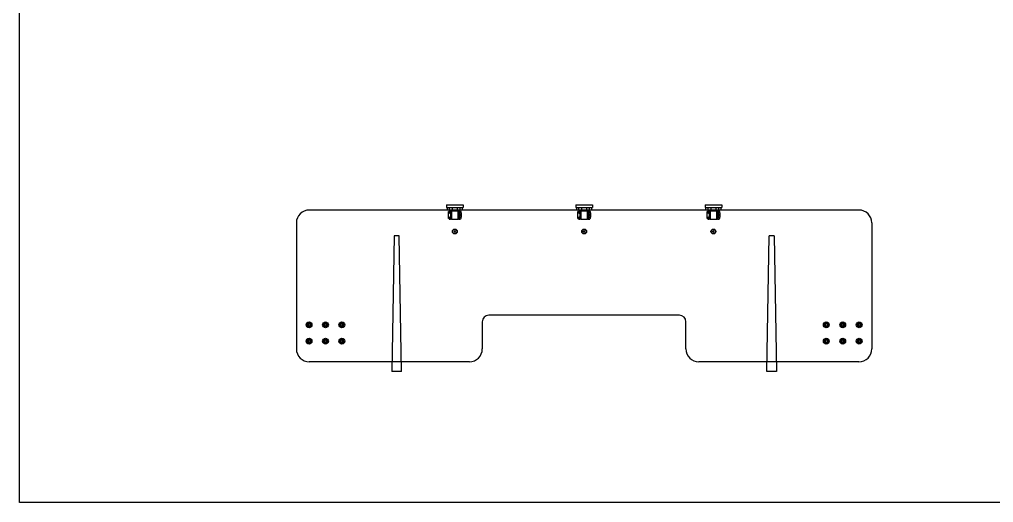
# Model space of a CAD drawing. Header units: millimetres. Extents: x -2 to 238, y 68 to 221.
# Drawn here: x -1.8 to 148.8, y 68.3 to 143.1 of the extents above; entities that cross this region are included whole.
import ezdxf

# ---------------------------------------------------------------- set-up
doc = ezdxf.new("R2010")
doc.units = ezdxf.units.MM
doc.linetypes.add('SLD-Solid', pattern=[0])

msp = doc.modelspace()

# ---------------------------------------------------------------- linework, layer by layer
at = {"color": 7, "linetype": 'SLD-Solid', "lineweight": 25}
for p, q in [((127.992, 113.586), (42.992, 113.586)), ((64.192, 114.386), (66.792, 114.386)), ((64.192, 114.386), (64.192, 113.986)), ((64.192, 113.986), (66.792, 113.986)), ((64.292, 113.986), (64.292, 113.586)), ((64.492, 113.311), (64.492, 113.161)), ((64.492, 113.161), (64.492, 112.461)), ((64.615, 113.19), (64.843, 113.045)), ((64.767, 113.436), (64.617, 113.436)), ((64.692, 113.586), (64.692, 113.986)), ((64.843, 113.195), (64.715, 113.275)), ((64.767, 113.436), (64.842, 113.436)), ((64.842, 113.436), (64.842, 113.195)), ((64.878, 113.436), (64.842, 113.436)), ((64.842, 113.045), (64.842, 112.58)), ((64.843, 113.195), (64.843, 113.045)), ((64.878, 112.186), (64.878, 113.436)), ((64.878, 113.436), (64.977, 113.436)), ((64.977, 113.436), (64.977, 112.186)), ((64.977, 113.436), (66.008, 113.436)), ((65.092, 113.986), (65.092, 113.586)), ((65.892, 113.586), (65.892, 113.986)), ((66.008, 112.186), (66.008, 113.436)), ((66.008, 113.436), (66.106, 113.436)), ((66.106, 113.436), (66.106, 112.186)), ((66.142, 113.436), (66.106, 113.436)), ((66.142, 113.436), (66.142, 113.195)), ((66.142, 113.436), (66.217, 113.436)), ((66.27, 113.275), (66.142, 113.195)), ((66.142, 113.045), (66.142, 113.195)), ((66.142, 113.045), (66.37, 113.19)), ((66.142, 113.045), (66.142, 112.578)), ((66.367, 113.436), (66.217, 113.436)), ((66.292, 113.986), (66.292, 113.586)), ((66.492, 113.161), (66.492, 113.311)), ((66.492, 113.161), (66.492, 112.461)), ((66.692, 113.586), (66.692, 113.986)), ((66.792, 114.386), (66.792, 113.986)), ((84.192, 114.386), (84.192, 113.986)), ((84.192, 114.386), (86.792, 114.386)), ((84.192, 113.986), (86.792, 113.986)), ((84.292, 113.986), (84.292, 113.586)), ((84.492, 113.311), (84.492, 113.161)), ((84.492, 113.161), (84.492, 112.461)), ((84.615, 113.19), (84.843, 113.045)), ((84.767, 113.436), (84.617, 113.436)), ((84.692, 113.586), (84.692, 113.986)), ((84.843, 113.195), (84.715, 113.275)), ((84.767, 113.436), (84.842, 113.436)), ((84.842, 113.436), (84.842, 113.195)), ((84.878, 113.436), (84.842, 113.436)), ((84.842, 113.045), (84.842, 112.58)), ((84.843, 113.195), (84.843, 113.045)), ((84.878, 112.186), (84.878, 113.436)), ((84.878, 113.436), (84.977, 113.436)), ((84.977, 113.436), (84.977, 112.186)), ((84.977, 113.436), (86.008, 113.436)), ((85.092, 113.986), (85.092, 113.586)), ((85.892, 113.586), (85.892, 113.986)), ((86.008, 112.186), (86.008, 113.436)), ((86.008, 113.436), (86.106, 113.436)), ((86.106, 113.436), (86.106, 112.186)), ((86.142, 113.436), (86.106, 113.436)), ((86.142, 113.436), (86.142, 113.195)), ((86.142, 113.436), (86.217, 113.436)), ((86.27, 113.275), (86.142, 113.195)), ((86.142, 113.045), (86.142, 113.195)), ((86.142, 113.045), (86.37, 113.19)), ((86.142, 113.045), (86.142, 112.578)), ((86.367, 113.436), (86.217, 113.436)), ((86.292, 113.986), (86.292, 113.586)), ((86.492, 113.161), (86.492, 113.311)), ((86.492, 113.161), (86.492, 112.461)), ((86.692, 113.586), (86.692, 113.986)), ((86.792, 114.386), (86.792, 113.986)), ((104.192, 114.386), (104.192, 113.986)), ((104.192, 114.386), (106.792, 114.386)), ((104.192, 113.986), (106.792, 113.986)), ((104.292, 113.986), (104.292, 113.586)), ((104.492, 113.311), (104.492, 113.161)), ((104.492, 113.161), (104.492, 112.461)), ((104.615, 113.19), (104.843, 113.045)), ((104.767, 113.436), (104.617, 113.436)), ((104.692, 113.586), (104.692, 113.986)), ((104.843, 113.195), (104.715, 113.275)), ((104.767, 113.436), (104.842, 113.436)), ((104.842, 113.436), (104.842, 113.195)), ((104.878, 113.436), (104.842, 113.436)), ((104.842, 113.045), (104.842, 112.58)), ((104.843, 113.195), (104.843, 113.045)), ((104.878, 112.186), (104.878, 113.436)), ((104.878, 113.436), (104.977, 113.436)), ((104.977, 113.436), (104.977, 112.186)), ((104.977, 113.436), (106.008, 113.436)), ((105.092, 113.986), (105.092, 113.586)), ((105.892, 113.586), (105.892, 113.986)), ((106.008, 112.186), (106.008, 113.436)), ((106.008, 113.436), (106.106, 113.436)), ((106.106, 113.436), (106.106, 112.186)), ((106.142, 113.436), (106.106, 113.436)), ((106.142, 113.436), (106.142, 113.195)), ((106.142, 113.436), (106.217, 113.436)), ((106.27, 113.275), (106.142, 113.195)), ((106.142, 113.045), (106.142, 113.195)), ((106.142, 113.045), (106.37, 113.19)), ((106.142, 113.045), (106.142, 112.578)), ((106.367, 113.436), (106.217, 113.436)), ((106.292, 113.986), (106.292, 113.586)), ((106.492, 113.161), (106.492, 113.311)), ((106.492, 113.161), (106.492, 112.461)), ((106.692, 113.586), (106.692, 113.986)), ((106.792, 114.386), (106.792, 113.986)), ((40.992, 111.586), (40.992, 92.086)), ((64.492, 112.461), (64.492, 112.311)), ((64.615, 112.432), (64.842, 112.58)), ((64.617, 112.186), (64.767, 112.186)), ((64.715, 112.348), (64.842, 112.43)), ((64.767, 112.186), (64.842, 112.186)), ((64.842, 112.58), (64.842, 112.43)), ((64.842, 112.43), (64.842, 112.186)), ((64.878, 112.186), (64.842, 112.186)), ((64.977, 112.186), (64.878, 112.186)), ((64.977, 112.186), (66.008, 112.186)), ((66.106, 112.186), (66.008, 112.186)), ((66.142, 112.186), (66.106, 112.186)), ((66.142, 112.428), (66.142, 112.578)), ((66.37, 112.432), (66.142, 112.578)), ((66.142, 112.428), (66.142, 112.186)), ((66.142, 112.428), (66.27, 112.348)), ((66.142, 112.186), (66.217, 112.186)), ((66.217, 112.186), (66.367, 112.186)), ((66.245, 112.903), (66.245, 112.719)), ((66.39, 112.903), (66.245, 112.903)), ((66.245, 112.719), (66.39, 112.719)), ((66.39, 112.719), (66.39, 112.903)), ((66.492, 112.311), (66.492, 112.461)), ((84.492, 112.461), (84.492, 112.311)), ((84.615, 112.432), (84.842, 112.58)), ((84.617, 112.186), (84.767, 112.186)), ((84.715, 112.348), (84.842, 112.43)), ((84.767, 112.186), (84.842, 112.186)), ((84.842, 112.58), (84.842, 112.43)), ((84.842, 112.43), (84.842, 112.186)), ((84.878, 112.186), (84.842, 112.186)), ((84.977, 112.186), (84.878, 112.186)), ((84.977, 112.186), (86.008, 112.186)), ((86.106, 112.186), (86.008, 112.186)), ((86.142, 112.186), (86.106, 112.186)), ((86.142, 112.428), (86.142, 112.578)), ((86.37, 112.432), (86.142, 112.578)), ((86.142, 112.428), (86.142, 112.186)), ((86.142, 112.428), (86.27, 112.348)), ((86.142, 112.186), (86.217, 112.186)), ((86.217, 112.186), (86.367, 112.186)), ((86.245, 112.903), (86.245, 112.719)), ((86.39, 112.903), (86.245, 112.903)), ((86.245, 112.719), (86.39, 112.719)), ((86.39, 112.719), (86.39, 112.903)), ((86.492, 112.311), (86.492, 112.461)), ((104.492, 112.461), (104.492, 112.311)), ((104.615, 112.432), (104.842, 112.58)), ((104.617, 112.186), (104.767, 112.186)), ((104.715, 112.348), (104.842, 112.43)), ((104.767, 112.186), (104.842, 112.186)), ((104.842, 112.58), (104.842, 112.43)), ((104.842, 112.43), (104.842, 112.186)), ((104.878, 112.186), (104.842, 112.186)), ((104.977, 112.186), (104.878, 112.186)), ((104.977, 112.186), (106.008, 112.186)), ((106.106, 112.186), (106.008, 112.186)), ((106.142, 112.186), (106.106, 112.186)), ((106.142, 112.428), (106.142, 112.578)), ((106.37, 112.432), (106.142, 112.578)), ((106.142, 112.428), (106.142, 112.186)), ((106.142, 112.428), (106.27, 112.348)), ((106.142, 112.186), (106.217, 112.186)), ((106.217, 112.186), (106.367, 112.186)), ((106.245, 112.903), (106.245, 112.719)), ((106.39, 112.903), (106.245, 112.903)), ((106.245, 112.719), (106.39, 112.719)), ((106.39, 112.719), (106.39, 112.903)), ((106.492, 112.311), (106.492, 112.461)), ((129.992, 111.586), (129.992, 92.086)), ((65.356, 109.966), (65.261, 109.966)), ((65.724, 109.966), (65.629, 109.966)), ((85.356, 109.966), (85.261, 109.966)), ((85.724, 109.966), (85.629, 109.966)), ((105.356, 109.966), (105.261, 109.966)), ((105.724, 109.966), (105.629, 109.966)), ((100.242, 97.286), (70.742, 97.286)), ((42.635, 95.499), (42.635, 96.134)), ((42.794, 95.975), (42.635, 96.134)), ((42.635, 96.134), (43.27, 96.134)), ((42.635, 95.499), (42.794, 95.658)), ((43.27, 95.499), (42.635, 95.499)), ((42.794, 95.975), (42.794, 95.658)), ((43.111, 95.975), (42.794, 95.975)), ((42.794, 95.658), (43.111, 95.658)), ((43.27, 96.134), (43.111, 95.975)), ((43.111, 95.658), (43.111, 95.975)), ((43.111, 95.658), (43.27, 95.499)), ((43.27, 96.134), (43.27, 95.499)), ((45.175, 95.499), (45.175, 96.134)), ((45.334, 95.975), (45.175, 96.134)), ((45.175, 96.134), (45.81, 96.134)), ((45.175, 95.499), (45.334, 95.658)), ((45.81, 95.499), (45.175, 95.499)), ((45.334, 95.975), (45.334, 95.658)), ((45.651, 95.975), (45.334, 95.975)), ((45.334, 95.658), (45.651, 95.658)), ((45.81, 96.134), (45.651, 95.975)), ((45.651, 95.658), (45.651, 95.975)), ((45.651, 95.658), (45.81, 95.499)), ((45.81, 96.134), (45.81, 95.499)), ((47.715, 95.499), (47.715, 96.134)), ((47.874, 95.975), (47.715, 96.134)), ((47.715, 96.134), (48.35, 96.134)), ((47.715, 95.499), (47.874, 95.658)), ((48.35, 95.499), (47.715, 95.499)), ((47.874, 95.975), (47.874, 95.658)), ((48.191, 95.975), (47.874, 95.975)), ((47.874, 95.658), (48.191, 95.658)), ((48.35, 96.134), (48.191, 95.975)), ((48.191, 95.658), (48.191, 95.975)), ((48.191, 95.658), (48.35, 95.499)), ((48.35, 96.134), (48.35, 95.499)), ((69.742, 96.286), (69.742, 92.086)), ((101.242, 92.086), (101.242, 96.286)), ((122.635, 95.499), (122.635, 96.134)), ((122.794, 95.975), (122.635, 96.134)), ((122.635, 96.134), (123.27, 96.134)), ((122.635, 95.499), (122.794, 95.658)), ((123.27, 95.499), (122.635, 95.499)), ((122.794, 95.975), (122.794, 95.658)), ((123.111, 95.975), (122.794, 95.975)), ((122.794, 95.658), (123.111, 95.658)), ((123.27, 96.134), (123.111, 95.975)), ((123.111, 95.658), (123.111, 95.975)), ((123.111, 95.658), (123.27, 95.499)), ((123.27, 96.134), (123.27, 95.499)), ((125.175, 95.499), (125.175, 96.134)), ((125.334, 95.975), (125.175, 96.134)), ((125.175, 96.134), (125.81, 96.134)), ((125.175, 95.499), (125.334, 95.658)), ((125.81, 95.499), (125.175, 95.499)), ((125.334, 95.975), (125.334, 95.658)), ((125.651, 95.975), (125.334, 95.975)), ((125.334, 95.658), (125.651, 95.658)), ((125.81, 96.134), (125.651, 95.975)), ((125.651, 95.658), (125.651, 95.975)), ((125.651, 95.658), (125.81, 95.499)), ((125.81, 96.134), (125.81, 95.499)), ((127.715, 95.499), (127.715, 96.134)), ((127.874, 95.975), (127.715, 96.134)), ((127.715, 96.134), (128.35, 96.134)), ((127.715, 95.499), (127.874, 95.658)), ((128.35, 95.499), (127.715, 95.499)), ((127.874, 95.975), (127.874, 95.658)), ((128.191, 95.975), (127.874, 95.975)), ((127.874, 95.658), (128.191, 95.658)), ((128.35, 96.134), (128.191, 95.975)), ((128.191, 95.658), (128.191, 95.975)), ((128.191, 95.658), (128.35, 95.499)), ((128.35, 96.134), (128.35, 95.499)), ((42.635, 93.594), (43.27, 93.594)), ((42.794, 93.435), (42.635, 93.594)), ((42.635, 92.959), (42.635, 93.594)), ((43.111, 93.435), (42.794, 93.435)), ((42.794, 93.435), (42.794, 93.118)), ((43.27, 93.594), (43.111, 93.435)), ((43.111, 93.118), (43.111, 93.435)), ((43.27, 93.594), (43.27, 92.959)), ((45.175, 93.594), (45.81, 93.594)), ((45.334, 93.435), (45.175, 93.594)), ((45.175, 92.959), (45.175, 93.594)), ((45.651, 93.435), (45.334, 93.435)), ((45.334, 93.435), (45.334, 93.118)), ((45.81, 93.594), (45.651, 93.435)), ((45.651, 93.118), (45.651, 93.435)), ((45.81, 93.594), (45.81, 92.959)), ((47.715, 93.594), (48.35, 93.594)), ((47.874, 93.435), (47.715, 93.594)), ((47.715, 92.959), (47.715, 93.594)), ((47.874, 93.435), (47.874, 93.118)), ((48.191, 93.435), (47.874, 93.435)), ((48.35, 93.594), (48.191, 93.435)), ((48.191, 93.118), (48.191, 93.435)), ((48.35, 93.594), (48.35, 92.959)), ((122.635, 92.959), (122.635, 93.594)), ((122.794, 93.435), (122.635, 93.594)), ((122.635, 93.594), (123.27, 93.594)), ((122.794, 93.435), (122.794, 93.118)), ((123.111, 93.435), (122.794, 93.435)), ((123.27, 93.594), (123.111, 93.435)), ((123.111, 93.118), (123.111, 93.435)), ((123.27, 93.594), (123.27, 92.959)), ((125.175, 93.594), (125.81, 93.594)), ((125.334, 93.435), (125.175, 93.594)), ((125.175, 92.959), (125.175, 93.594)), ((125.651, 93.435), (125.334, 93.435)), ((125.334, 93.435), (125.334, 93.118)), ((125.81, 93.594), (125.651, 93.435)), ((125.651, 93.118), (125.651, 93.435)), ((125.81, 93.594), (125.81, 92.959)), ((127.715, 92.959), (127.715, 93.594)), ((127.874, 93.435), (127.715, 93.594)), ((127.715, 93.594), (128.35, 93.594)), ((127.874, 93.435), (127.874, 93.118)), ((128.191, 93.435), (127.874, 93.435)), ((128.35, 93.594), (128.191, 93.435)), ((128.191, 93.118), (128.191, 93.435)), ((128.35, 93.594), (128.35, 92.959)), ((42.635, 92.959), (42.794, 93.118)), ((43.27, 92.959), (42.635, 92.959)), ((42.794, 93.118), (43.111, 93.118)), ((43.111, 93.118), (43.27, 92.959)), ((45.175, 92.959), (45.334, 93.118)), ((45.81, 92.959), (45.175, 92.959)), ((45.334, 93.118), (45.651, 93.118)), ((45.651, 93.118), (45.81, 92.959)), ((47.715, 92.959), (47.874, 93.118)), ((48.35, 92.959), (47.715, 92.959)), ((47.874, 93.118), (48.191, 93.118)), ((48.191, 93.118), (48.35, 92.959)), ((122.635, 92.959), (122.794, 93.118)), ((123.27, 92.959), (122.635, 92.959)), ((122.794, 93.118), (123.111, 93.118)), ((123.111, 93.118), (123.27, 92.959)), ((125.175, 92.959), (125.334, 93.118)), ((125.81, 92.959), (125.175, 92.959)), ((125.334, 93.118), (125.651, 93.118)), ((125.651, 93.118), (125.81, 92.959)), ((127.715, 92.959), (127.874, 93.118)), ((128.35, 92.959), (127.715, 92.959)), ((127.874, 93.118), (128.191, 93.118)), ((128.191, 93.118), (128.35, 92.959)), ((67.742, 90.086), (42.992, 90.086)), ((127.992, 90.086), (103.242, 90.086))]:
    msp.add_line(p, q, dxfattribs=at)
at = {"color": 1, "linetype": 'SLD-Solid', "lineweight": 25}
for p, q in [((56.122, 109.586), (55.755, 88.586)), ((56.863, 109.586), (56.122, 109.586)), ((57.23, 88.586), (56.863, 109.586)), ((113.755, 88.586), (114.122, 109.586)), ((114.863, 109.586), (114.122, 109.586)), ((114.863, 109.586), (115.23, 88.586)), ((57.23, 88.586), (55.755, 88.586)), ((115.23, 88.586), (113.755, 88.586))]:
    msp.add_line(p, q, dxfattribs=at)
at = {"color": 3}
msp.add_lwpolyline([(-1.834, 203.202), (237.625, 203.202), (237.625, 68.301), (-1.834, 68.301)], close=True, dxfattribs=at)
at = {"color": 7, "linetype": 'SLD-Solid', "lineweight": 25}
for centre, radius in [((65.492, 110.261), 0.375), ((65.492, 110.261), 0.325), ((65.492, 110.261), 0.1), ((85.492, 110.261), 0.375), ((85.492, 110.261), 0.325), ((85.492, 110.261), 0.1), ((105.492, 110.261), 0.375), ((105.492, 110.261), 0.325), ((105.492, 110.261), 0.1), ((42.952, 95.816), 0.45), ((45.492, 95.816), 0.45), ((48.032, 95.816), 0.45), ((122.952, 95.816), 0.45), ((125.492, 95.816), 0.45), ((128.032, 95.816), 0.45), ((42.952, 93.276), 0.45), ((45.492, 93.276), 0.45), ((48.032, 93.276), 0.45), ((122.952, 93.276), 0.45), ((125.492, 93.276), 0.45), ((128.032, 93.276), 0.45)]:
    msp.add_circle(centre, radius, dxfattribs=at)
for centre, radius, start, end in [((42.992, 111.586), 2, 90, 180), ((64.492, 113.436), 0.125, 270, 0), ((64.492, 113.436), 0.275, 270, 296.47458), ((64.492, 113.436), 0.275, 324.08701, 0), ((66.492, 113.436), 0.275, 180, 215.91299), ((66.492, 113.436), 0.125, 180, 270), ((66.492, 113.436), 0.275, 243.52542, 270), ((84.492, 113.436), 0.125, 270, 0), ((84.492, 113.436), 0.275, 270, 296.47458), ((84.492, 113.436), 0.275, 324.08701, 0), ((86.492, 113.436), 0.275, 180, 215.91299), ((86.492, 113.436), 0.125, 180, 270), ((86.492, 113.436), 0.275, 243.52542, 270), ((104.492, 113.436), 0.125, 270, 0), ((104.492, 113.436), 0.275, 270, 296.47458), ((104.492, 113.436), 0.275, 324.08701, 0), ((106.492, 113.436), 0.275, 180, 215.91299), ((106.492, 113.436), 0.125, 180, 270), ((106.492, 113.436), 0.275, 243.52542, 270), ((127.992, 111.586), 2, 0, 90), ((64.492, 112.186), 0.275, 63.52542, 90), ((64.492, 112.186), 0.125, 0, 90), ((64.492, 112.186), 0.275, 0, 35.91299), ((66.492, 112.186), 0.275, 144.08701, 180), ((66.492, 112.186), 0.125, 90, 180), ((66.492, 112.186), 0.275, 90, 116.47458), ((84.492, 112.186), 0.275, 63.52542, 90), ((84.492, 112.186), 0.125, 0, 90), ((84.492, 112.186), 0.275, 0, 35.91299), ((86.492, 112.186), 0.275, 144.08701, 180), ((86.492, 112.186), 0.125, 90, 180), ((86.492, 112.186), 0.275, 90, 116.47458), ((104.492, 112.186), 0.275, 63.52542, 90), ((104.492, 112.186), 0.125, 0, 90), ((104.492, 112.186), 0.275, 0, 35.91299), ((106.492, 112.186), 0.275, 144.08701, 180), ((106.492, 112.186), 0.125, 90, 180), ((106.492, 112.186), 0.275, 90, 116.47458), ((70.742, 96.286), 1, 90, 180), ((100.242, 96.286), 1, 0, 90), ((42.992, 92.086), 2, 180, 270), ((67.742, 92.086), 2, 270, 0), ((103.242, 92.086), 2, 180, 270), ((127.992, 92.086), 2, 270, 0)]:
    msp.add_arc(centre, radius, start, end, dxfattribs=at)
for points, knots in [([(66.105, 113.436), (66.105, 113.436), (66.105, 113.436), (66.105, 113.436), (66.106, 113.436)], [0, 0, 0, 0, 0.5659575, 1, 1, 1, 1]), ([(66.24, 113.436), (66.241, 113.436), (66.242, 113.436), (66.243, 113.436), (66.244, 113.436), (66.244, 113.436), (66.244, 113.436)], [0, 0, 0, 0, 0.27983285, 0.55924222, 0.77958972, 1, 1, 1, 1]), ([(86.105, 113.436), (86.105, 113.436), (86.105, 113.436), (86.105, 113.436), (86.106, 113.436)], [0, 0, 0, 0, 0.5660466, 1, 1, 1, 1]), ([(106.105, 113.436), (106.105, 113.436), (106.105, 113.436), (106.105, 113.436), (106.106, 113.436)], [0, 0, 0, 0, 0.5661509, 1, 1, 1, 1]), ([(106.236, 113.436), (106.236, 113.436), (106.236, 113.436), (106.237, 113.436), (106.238, 113.436), (106.239, 113.436), (106.24, 113.436)], [0, 0, 0, 0, 0.2797794, 0.5589578, 0.7794403, 1, 1, 1, 1])]:
    msp.add_open_spline(points, degree=3, knots=knots, dxfattribs=at)

doc.saveas('drawing.dxf')
